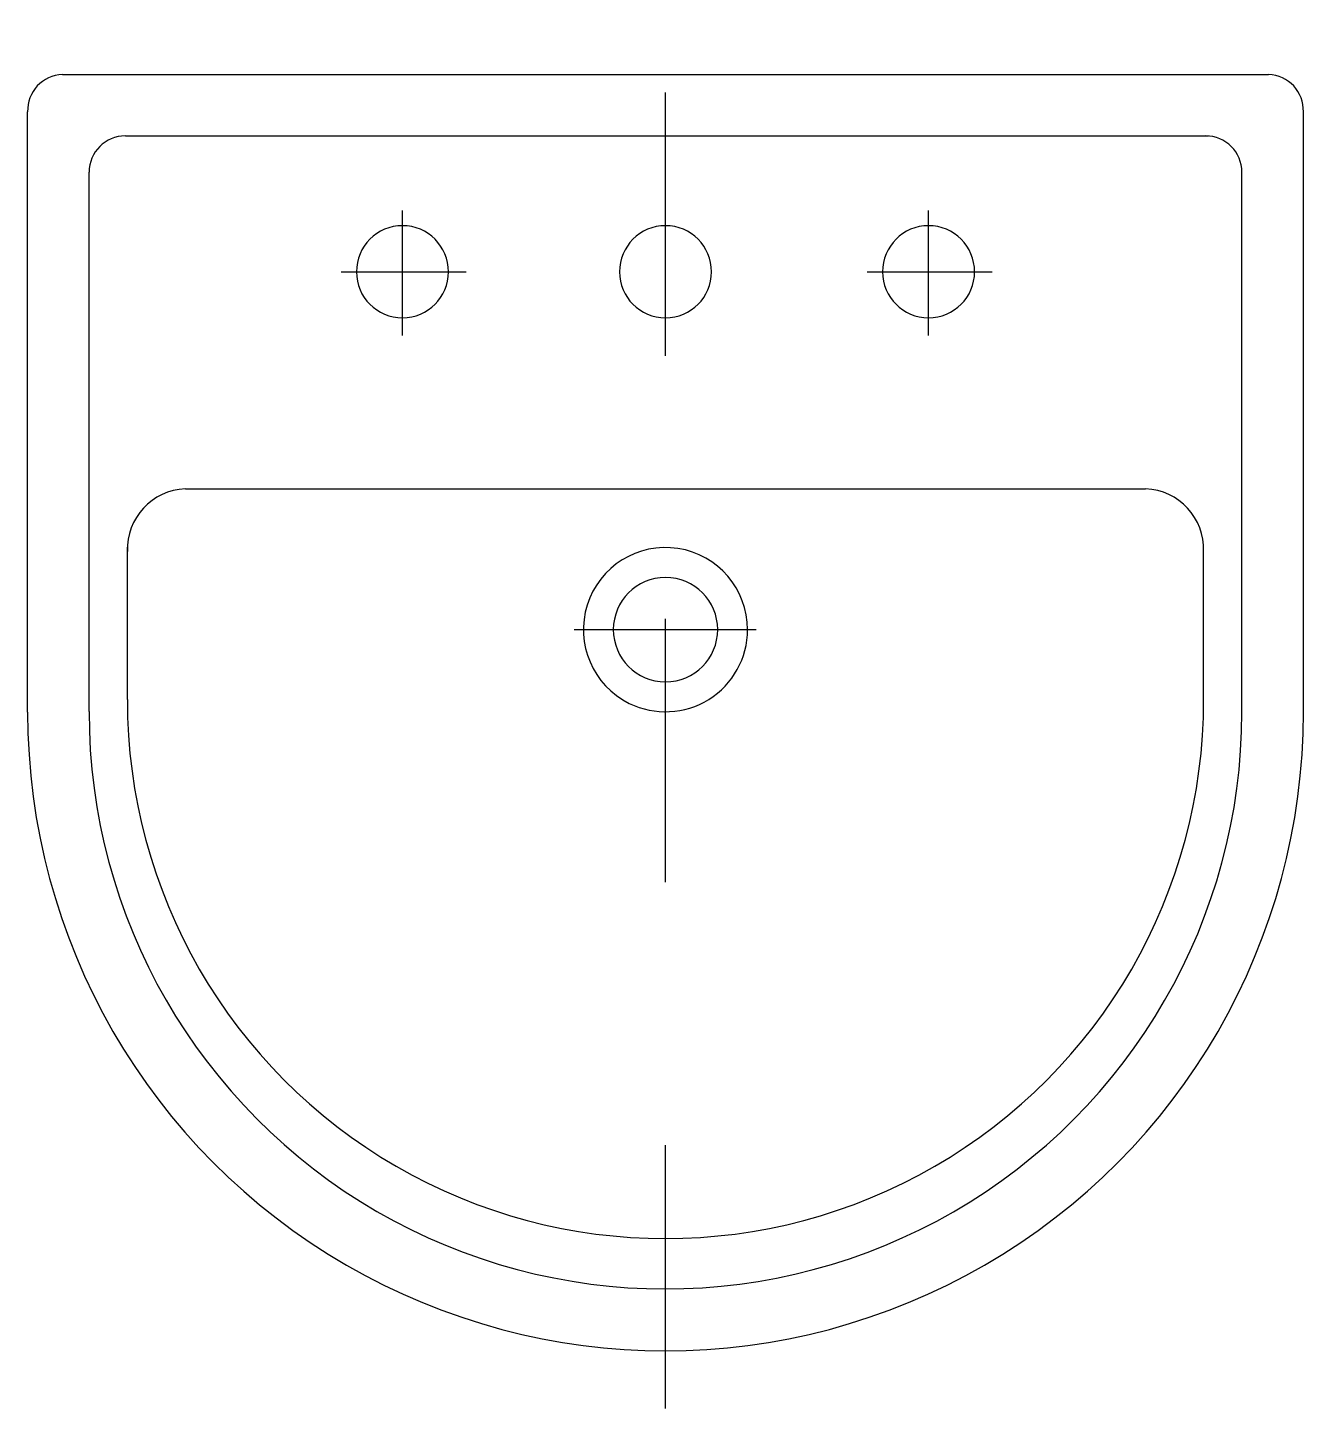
# Model space of a CAD drawing. Extents: x -979.316 to -978.831, y 836.836 to 837.361.
import ezdxf

# ---------------------------------------------------------------- set-up
doc = ezdxf.new("R2010")
doc.units = 0
doc.header["$LTSCALE"] = 0.2
doc.header["$MEASUREMENT"] = 0
for name, pattern in [('AXES', [0.54, 0.3, -0.08, 0.08, -0.08]), ('CACHE', [0.24, 0.12, -0.12]), ('CONTINU', [0])]:
    doc.linetypes.add(name, pattern=pattern)
doc.layers.get('0').update_dxf_attribs({"linetype": 'CONTINUOUS'})
doc.layers.add('DECA_EIXOS', color=5, linetype='AXES')

msp = doc.modelspace()

# ---------------------------------------------------------------- linework, layer by layer
at = {"linetype": 'CONTINU'}
for points in [[(-979.30266, 837.3432, 0.41347), (-979.31589, 837.32893)], [(-978.83089, 837.32893, 0.413449), (-978.84412, 837.3432)], [(-979.27874, 837.31985, 0.414213), (-979.29254, 837.30605)], [(-978.85424, 837.30605, 0.414213), (-978.86804, 837.31985)], [(-979.07339, 837.2857, 1), (-979.07339, 837.2507)], [(-979.07339, 837.2507, 1), (-979.07339, 837.2857)], [(-979.25593, 837.18568, 0.413389), (-979.27798, 837.1619)], [(-978.86881, 837.1619, 0.413384), (-978.89086, 837.18568)], [(-979.07339, 837.15204, 1), (-979.07339, 837.11236)], [(-979.07339, 837.11236, 1), (-979.07339, 837.15204)], [(-979.27798, 837.1056, 1.000864), (-978.86881, 837.1056)], [(-979.31589, 837.10089, 1.000794), (-978.83089, 837.10089)], [(-979.29253, 837.10106, 1.000524), (-978.85426, 837.10083)]]:
    msp.add_lwpolyline(points, format="xyb", dxfattribs=at)
for points in [[(-979.30266, 837.3432), (-978.84412, 837.3432)], [(-979.31589, 837.10089), (-979.31589, 837.32893)], [(-978.83089, 837.10089), (-978.83089, 837.32893)], [(-979.27874, 837.31985), (-978.8669, 837.31985)], [(-978.85426, 837.10083), (-978.85424, 837.30685)], [(-979.29253, 837.10106), (-979.29254, 837.30605)], [(-979.25593, 837.18568), (-978.89086, 837.18568)], [(-979.27798, 837.1056), (-979.27798, 837.16357)], [(-978.86881, 837.1056), (-978.86881, 837.16357)]]:
    msp.add_lwpolyline(points, dxfattribs=at)
at = {"linetype": 'CACHE'}
for points in [[(-979.17339, 837.2857, 1), (-979.17339, 837.2507)], [(-979.17339, 837.2507, 1), (-979.17339, 837.2857)], [(-978.97339, 837.2857, 1), (-978.97339, 837.2507)], [(-978.97339, 837.2507, 1), (-978.97339, 837.2857)]]:
    msp.add_lwpolyline(points, format="xyb", dxfattribs=at)
at = {"linetype": 'CONTINU', "flags": 128}
msp.add_lwpolyline([(-979.04219, 837.1322, 1.800626), (-979.08716, 837.1042, 0.555362)], format="xyb", close=True, dxfattribs=at)
at = {"layer": 'DECA_EIXOS'}
for points in [[(-979.07339, 836.83629), (-979.07339, 837.36097)], [(-979.17339, 837.24399), (-979.17339, 837.29147)], [(-978.97339, 837.24399), (-978.97339, 837.29147)], [(-979.19667, 837.2682), (-979.14919, 837.2682)], [(-978.99667, 837.2682), (-978.94919, 837.2682)], [(-979.10812, 837.1322), (-979.03892, 837.1322)]]:
    msp.add_lwpolyline(points, dxfattribs=at)

doc.saveas('drawing.dxf')
